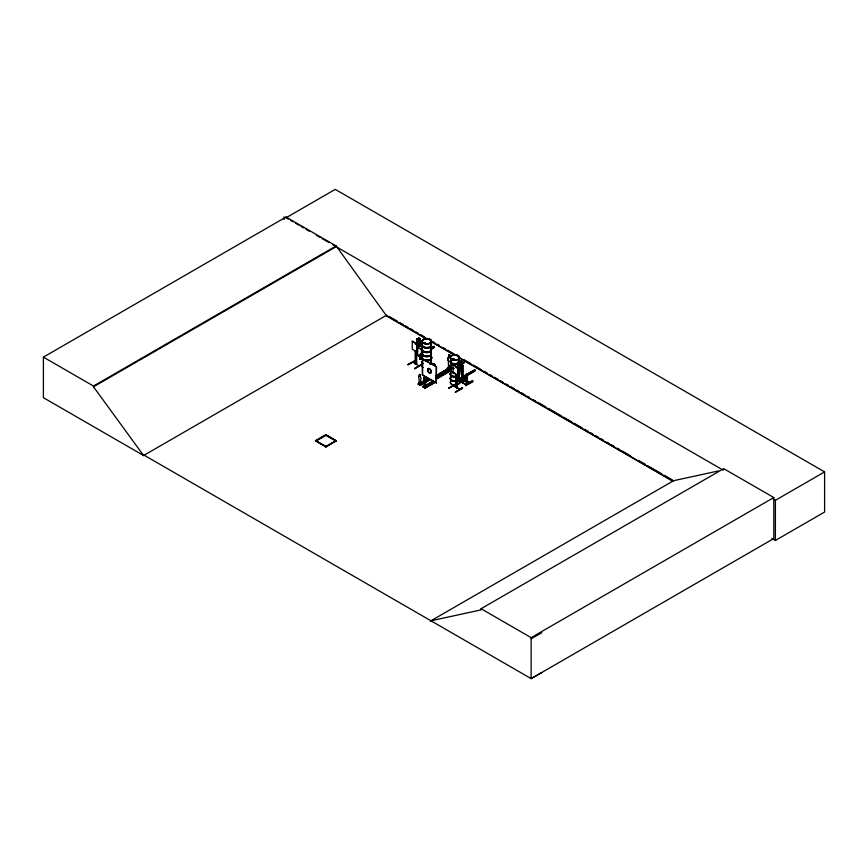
<?xml version="1.0" encoding="UTF-8"?>
<svg xmlns="http://www.w3.org/2000/svg" width="868" height="868" viewBox="0 0 868 868"><rect width="100%" height="100%" fill="white"/><g stroke="black" fill="none" stroke-linecap="round" stroke-linejoin="round"><path stroke-width="1.3" d="M421.468 357.627L421.685 341.439L421.946 357.985L416.727 354.969L416.792 352.234M416.824 344.227C415.663 342.958 418.224 336.871 416.759 339.562L417.389 339.214M417.009 352.115C417.779 356.542 415.598 353.623 417.595 353.797L417.302 355.305L416.727 353.634L417.302 353.97M417.041 342.762L417.052 338.759M416.835 338.878L417.291 355.207L416.792 354.914M417.541 347.07L417.508 355.077L417.009 354.784L422.228 357.811L419.949 359.168M457.761 362.26L458 378.708L457.501 375.746M457.523 367.728L457.544 362.379L462.894 365.233L462.937 381.312L457.729 378.307L457.718 375.616M458.239 370.571L458.217 378.578L457.436 378.47L462.644 381.486L462.677 365.363M420.405 384.22L420.72 379.153A1.638 0.944 60 0 0 420.405 376.951L420.394 375.084M425.255 387.019L425.494 381.996M450.318 369.464L450.676 361.934A2.463 1.421 60 0 0 450.948 361.674M451.056 361.609A2.463 1.421 60 0 1 450.785 361.869L450.427 369.399L448.127 367.945L448.127 369.703L449.049 370.083L449.407 367.913L448.289 368.466M419.483 356.726L419.841 355.012M448.116 368.347L448.864 368.65M457.675 377.211L457.479 378.448M474.959 370.028L474.677 370.864L460.474 379.392L474.959 371.027L474.959 370.028L460.116 378.513L460.55 380.444L460.181 378.22L460.181 380.227M419.83 383.374L419.157 383.732L419.005 378.253A1.638 0.944 60 0 1 419.244 376.278L419.483 374.423L420.383 375.323M419.852 383.33L419.07 383.461L419.559 384.632M419.114 383.548L419.678 383.406L419.146 383.71M419.526 383.276L418.94 384.372M424.094 377.634L424.094 379.088L424.192 377.439M424.17 379.045A1.638 0.944 60 0 0 423.931 381.009C424.832 389.059 423.541 385.457 424.712 386.206M450.394 369.562L448.582 368.14M423.714 343.001L425.114 342.893M423.714 342.784L424.289 342.448M423.736 342.827L425.07 342.827M429.649 339.605L429.606 339.833M430.072 383.862L429.063 384.22L429.986 383.916M440.575 374.043L440.987 373.468M442.213 373.88L440.987 374.282M452.13 358.799L451.794 359.124A4.59 2.647 0 0 1 453.758 358.495M452.76 359.309L452.51 358.636L451.87 359.157M453.194 359.233L451.816 359.016M457.252 356.151L458 356.032M448.311 368.336L448.94 368.151M419.765 354.99L419.765 356.9L420.416 356.607L420.351 354.893L420.416 356.607M449.114 367.837L449.407 368.336L447.074 369.562M459.942 366.198L461.548 365.341L460.463 366.99L461.592 369.985L460.116 367.207C459.508 369.963 457.382 367.696 459.758 366.567L458.684 363.692L460.04 366.198M421.891 347.743L421.305 349.446L421.891 347.818M458.054 370.593L462.069 372.914L462.601 371.244M462.069 372.914L462.655 371.287M424.116 377.471L424.745 377.265M424.018 342.567L424.875 343.099M429.714 339.757L429.736 339.67M429.736 384.329L429.204 383.797M430.072 384.296L429.736 383.721M452.76 359.178L452.51 358.875M451.892 359.33L452.944 359.124M457.555 356.249L457.751 355.826M460.496 378.632L461.125 378.437L461.125 380.108L461.125 378.437M424.17 377.352L425.038 377.515M420.004 356.488L420.058 354.719L419.841 356.932L419.407 355.012L422 353.601M457.523 367.066L458.065 362.64M457.523 363.03L458.098 362.716M426.123 380.379L428.087 378.925L418.202 384.253L427.75 378.589L429.606 379.967L420.177 385.392L418.343 384.166L419.428 382.994L418.343 383.472M418.224 384.285L427.978 379.045M418.582 384.481L424.04 381.584M429.497 379.598L419.971 385.284M419.721 385.045L429.302 379.772M429.161 379.533L429.638 379.967M418.474 383.548L420.079 384.47L419.938 385.251L429.497 379.728L427.772 378.817M444.47 370.766C451.902 374.77 440.901 370.289 445.761 370.321M446.217 370.582L435.693 377.037M449.049 370.083L448.854 367.631L447.215 368.336L447.552 369.855L449.884 368.433M445.902 369.931L448.723 371.992L448.018 371.352L436.094 378.383M449.32 370.593L449.689 371.059M435.92 375.909L445.902 370.148L448.159 371.678M423.41 387.28L423.193 386.271L424.148 385.717M449.635 371.037L451.262 370.061M432.492 381.649C430.007 381.41 435.91 384.524 431.646 381.942M463.751 362.857L461.331 361.034L459.899 361.858L462.503 363.573L459.237 361.338L460.951 362.325L460.886 364.332M423.617 387.388L432.698 381.757L423.28 387.193L425.07 388.202L434.488 382.766L432.611 381.399M424.615 387.866L425.038 388.213M424.919 388.039L424.929 387.28L423.193 386.271M424.799 388.05L434.011 382.408M144.218 455.233L143.654 455.57L43.4 397.685L43.4 357.128L286.049 217.033L336.144 245.948L386.238 315.431L427.208 339.084M286.049 217.033L286.049 217.781L335.254 189.376L824.6 471.899L824.6 512.044L775.395 540.449L771.88 538.41M43.4 357.128L93.494 386.043L336.144 245.948M541.762 672.57L531.14 678.624L144.153 455.201L143.578 455.526L93.494 386.792L336.144 246.696M143.578 455.526L386.803 315.106M412.246 341.233L417.562 344.173L417.454 352.267L417.454 344.238L412.246 341.233L412.246 349.261L417.562 352.202M418.528 339.811L418.528 337.836L420.242 338.824L420.98 345.703L420.123 346.788L418.528 345.865L417.671 343.793L417.671 340.104L418.528 339.941L418.582 337.934M416.759 339.562L416.64 344.629M420.123 340.864L420.242 338.824M416.716 343.576L415.121 343.912L416.206 343.283L416.206 344.379M421.349 341.439L421.946 342.48M417.291 347.124L421.36 349.413M417.302 354.969L421.653 357.149M419.483 354.719L422.825 352.788M419.504 354.762L421.729 353.471M430.908 349.457L434.26 347.526L434.26 346.527L430.886 348.469A4.665 2.691 0 0 1 427.447 352.408A4.665 2.691 0 0 1 422.336 349.044M420.416 354.925L419.841 355.262M421.729 354.426L419.483 355.728L422 354.6M430.626 349.294L434.26 346.527M419.743 355.858L421.978 354.567M430.886 349.424L433.967 347.363M419.407 356.683L422.087 355.218M421.36 356.314L422.228 356.477L421.36 356.314L421.36 357.649L421.685 348.133M414.85 360.806L407.895 364.82L415.121 360.936L414.85 360.47M422.022 359.059L419.678 357.876L422.022 359.222M415.132 360.632L407.906 364.517M419.819 357.952L421.902 359.276M419.949 358.213L422.26 356.878M422.336 358.885L436.539 366.741L436.246 382.972L422.336 374.943L422.336 358.885L436.539 366.741M416.64 362.694L415.121 363.03L415.121 364.028L416.716 363.692L415.631 364.321L415.631 350.9M415.631 364.278L416.64 363.692L416.64 351.649M414.557 368.325C430.539 359.699 415.946 367.685 414.85 368.835M414.557 368.661L421.805 364.484M448.68 355.337L448.68 357.497A2.463 1.421 60 0 0 448.322 360.448L448.214 360.513A2.463 1.421 60 0 1 448.572 357.562L448.68 355.337A1.226 0.705 60 0 1 449.559 354.828A1.226 0.705 60 0 1 450.427 356.336L450.427 358.506A2.463 1.421 60 0 1 451.056 359.602M458.922 359.732A4.59 2.647 0 0 1 454.94 363.703A4.59 2.647 0 0 1 450.969 359.732A2.463 1.421 60 0 0 450.318 358.571L450.427 356.336M419.244 374.835L419.244 376.278M422.336 374.943L436.539 382.799M315.475 440.662L325.901 434.64L336.328 440.662L325.901 447.02L315.475 440.662L325.901 446.684L336.328 440.662M315.475 440.998L325.901 434.976L336.328 440.998M325.901 435.313L316.05 440.998L325.901 446.347L335.753 440.998L325.901 435.313L325.901 434.64M418.691 384.459L428.206 379.164M458.271 367.674L452.955 364.734L458.271 367.674L458.163 375.768L458.163 367.739M447.215 368.336L448.854 367.631M419.949 384.394L421.034 383.916L421.034 384.622L418.94 383.2M439.371 373.707C447.074 377.179 435.606 374.086 440.803 372.871L443.418 374.596L440.803 372.871M442.083 372.144C449.787 375.616 438.318 372.524 443.515 371.32L446.119 373.034L443.515 371.32M459.161 362.488L461.331 361.24L463.935 362.748L460.832 364.951L459.237 364.104L459.237 367.793L460.832 368.716L460.832 365.027M435.986 375.963L445.902 370.256M459.139 362.596L461.331 361.034M446.412 370.441L436.658 376.213M460.951 362.325L461.689 369.204L460.832 370.289L459.237 369.367L458.38 367.294L458.38 363.605L459.237 363.442L459.291 361.435M451.056 369.735L449.624 370.56L449.624 369.725L451.056 368.9M449.624 369.725L451.262 369.019M435.855 378.372L448.018 371.352M460.159 364.43L463.447 362.444M436.203 378.578L448.517 371.439M460.116 364.744L463.935 362.531M436.365 378.665L448.517 371.645M455.83 367.414L456.915 366.784L456.915 367.88M460.116 364.951L463.979 362.867M428.249 383.906C432.904 386 426.231 384.253 429.204 383.352L430.94 384.502L429.204 383.352M430.051 382.864C434.705 384.958 428.032 383.211 431.016 382.311L432.752 383.461L431.016 382.311M435.682 379.533L448.723 371.992M456.34 367.706L457.425 367.077M423.052 387.052L432.611 381.529L434.347 382.538M423.313 387.215L432.948 381.725M462.058 364.94L462.655 365.981M462.894 365.233L462.167 365.07L462.167 381.128M424.799 387.193L425.884 386.727L425.884 387.421M424.452 387.855L434.011 382.332M424.702 388.018L434.347 382.397M453.063 364.668L453.063 372.697M458.011 377.471L458.011 378.806L457.729 376.994M458.011 378.47L462.362 380.651M466.322 374.097C466.615 376.462 466.702 390.936 466.615 374.238M467.158 375.92L460.116 380.184M460.452 380.358L467.158 376.202M467.429 376.386L460.474 380.401L460.474 378.394M462.069 379.815L462.937 379.978L462.069 379.815L462.069 381.15L462.384 364.94M453.28 385.913L459.953 389.45L453.584 385.435L448.604 388.321L455.57 384.003M460.387 381.377L466.029 384.632L460.387 381.377L460.669 382.712L466.517 379.338M448.604 388.321L455.83 384.144M466.203 378.231L460.387 381.54L465.91 384.676M460.648 381.725L466.517 378.329M460.387 382.538L466.203 379.186M467.483 382.126L467.19 374.26L467.483 382.126L466.908 382.126L467.19 374.596M465.866 384.73L472.843 380.705L472.843 381.703L465.595 385.555L465.595 384.546L472.572 380.575L472.55 381.54L465.595 385.555M462.232 387.844L455.266 392.162L462.503 388.321L462.221 387.812L462.503 388.321L455.266 392.162M430.398 621.119L673.622 480.688L718.433 470.944M430.962 620.783L481.056 609.889L481.056 608.728L723.706 468.633L773.8 497.548L773.8 538.529L531.14 678.624L531.14 637.644L773.8 497.548M723.706 469.794L723.142 470.13L332.65 244.678M773.073 498.959L775.395 500.304L824.6 471.899M531.14 638.815L541.762 632.761M440.814 373.707L441.801 373.631M452.044 359.33L452.64 359.2M449.993 371.244L447.53 369.833M419.439 383.591L419.298 382.918M448.832 368.509L448.658 367.511M419.678 374.434L420.231 374.933M286.049 217.781L288.382 219.127M290.715 220.472L293.048 221.817M295.37 223.163L298.863 225.181M301.196 226.526L303.529 227.872M305.861 229.217L309.355 231.235M316.343 235.271L319.836 237.289M322.169 238.635L329.156 242.66M389.146 316.451L397.338 321.182M399.681 322.538L403.197 324.567M405.53 325.912L407.873 327.269M410.217 328.614L413.732 330.643M416.076 331.999L418.409 333.355M420.752 334.701L424.268 336.73M432.459 341.46L434.803 342.817M437.146 344.162L439.479 345.518M442.995 347.547L445.338 348.893M447.682 350.249L454.702 354.307M464.065 359.71L471.096 363.768M473.429 365.113L481.631 369.844M483.964 371.2L487.48 373.229M489.823 374.575L492.167 375.931M494.51 377.287L498.015 379.305M500.359 380.661L502.702 382.018M506.207 384.036L508.55 385.392M510.894 386.748L514.409 388.777M516.753 390.123L519.086 391.479M521.429 392.824L524.945 394.853M527.288 396.209L529.621 397.555M533.136 399.584L535.48 400.94M537.824 402.285L546.015 407.016M548.359 408.372L561.238 415.805M563.571 417.161L571.773 421.891M574.106 423.237L582.309 427.978M584.641 429.324L588.157 431.353M590.5 432.709L592.844 434.054M595.188 435.411L598.692 437.439M601.036 438.785L603.379 440.141M606.884 442.17L609.227 443.515M611.571 444.872L613.915 446.217M617.43 448.246L619.763 449.602M622.106 450.948L630.298 455.689M638.501 460.42L645.521 464.467M647.864 465.823L661.915 473.928M664.248 475.284L672.45 480.015M430.723 341.113L455.299 355.305M458.814 357.334L673.047 481.024M385.468 315.323L426.579 339.062M431.277 341.797A4.59 2.647 0 0 1 423.595 342.979A4.59 2.647 0 0 1 425.656 338.542A4.59 2.647 0 0 1 431.277 341.797L454.767 355.337M458.293 357.366L673.221 481.458M418.474 337.869L420.188 338.856M417.302 339.171L421.967 341.862M431.852 357.03L432.112 358.169M467.624 377.689L467.342 378.524M449.049 368.325L448.257 367.869L448.257 369.627M449.624 370.56L447.421 369.291L447.421 368.455M452.955 372.763L458.271 375.703M421.034 383.916L420.904 384.405M425.884 386.727L425.754 387.204M481.056 608.728L531.14 637.644M429.986 369.041L429.53 368.726A2.463 1.421 60 0 0 427.891 369.323L427.848 369.811A2.463 1.421 60 0 0 429.183 372.481L429.638 372.795A2.463 1.421 60 0 0 431.277 372.198L431.32 371.71A2.463 1.421 60 0 0 431.244 371.146M441.975 373.544L441.975 374.379L440.684 374.108M461.863 361.663L461.125 361.359L461.982 361.858M449.852 371.027L449.83 369.844M424.832 377.417L425.255 379.75A1.638 0.944 60 0 1 425.57 381.953L425.331 386.976L423.801 386.01L423.801 387.182M424.344 386.141L424.409 387.432L423.877 385.956L423.877 387.128M451.848 359.059L451.816 359.233A4.59 2.647 0 0 0 459.378 358.017A4.59 2.647 0 0 0 453.758 354.773A4.59 2.647 0 0 0 451.696 359.2M448.55 368.336L448.322 360.448M775.395 500.304L775.395 540.449M465.888 384.546L465.888 385.717M460.669 381.703L460.669 382.712M459.671 389.287L453.291 385.609M459.237 361.338L459.237 363.442M457.349 375.15L457.349 387.193M456.34 374.401L456.34 387.822L457.425 387.193L455.83 387.529L455.906 374.151M436.246 366.914L436.246 382.972M422.629 358.712L422.629 374.77M422.184 348.426L422.228 357.811M419.971 358.202L419.971 359.211L419.819 357.79M418.962 365.786L412.853 362.238M416.206 351.399L416.206 363.442M415.197 350.65L415.197 364.028M325.901 446.347L325.901 447.02M284.086 216.881L284.086 219.539M93.494 386.043L93.494 386.792M453.736 368.575A4.665 2.691 0 0 1 450.904 364.625M453.758 368.791A4.6 2.658 0 0 1 450.959 364.896M459.378 370.376A4.59 2.647 0 0 1 458.195 371.558M453.758 372.242A4.59 2.647 0 0 1 450.969 368.358M459.378 370.647A4.59 2.647 0 0 1 458.195 371.829M453.758 372.524A4.59 2.647 0 0 1 450.969 368.64M458.988 360.187A4.665 2.691 0 0 1 459.454 362.238M458.988 362.889A4.665 2.691 0 0 1 452.619 363.866A4.665 2.691 0 0 1 450.904 360.187M451.642 359.634A4.665 2.691 0 0 1 453.736 358.94M458.195 367.359A4.6 2.658 0 0 1 457.241 367.782M453.758 368.054A4.6 2.658 0 0 1 450.959 364.159M458.195 363.67A4.6 2.658 0 0 1 452.141 363.898A4.6 2.658 0 0 1 450.959 360.47M451.696 359.916A4.6 2.658 0 0 1 453.758 359.233M458.933 360.47A4.6 2.658 0 0 1 459.541 361.793M453.736 368.336A4.665 2.691 0 0 1 450.904 364.397M458.988 359.96A4.665 2.691 0 0 1 454.94 364.007A4.665 2.691 0 0 1 450.904 359.96M451.642 359.406A4.665 2.691 0 0 1 453.736 358.712M458.988 377.254A4.665 2.691 0 0 1 457.273 380.933M456.156 381.204A4.665 2.691 0 0 1 451.241 380.238A4.665 2.691 0 0 1 450.904 377.254M458.922 377.526A4.59 2.647 0 0 1 457.241 381.15M456.134 381.41A4.59 2.647 0 0 1 451.306 380.466A4.59 2.647 0 0 1 450.969 377.526M458.922 380.987A4.59 2.647 0 0 1 457.241 384.611M456.134 384.871A4.59 2.647 0 0 1 451.306 383.927A4.59 2.647 0 0 1 450.969 380.987M459.378 371.027A4.59 2.647 0 0 1 458.195 372.22M454.94 372.99A4.59 2.647 0 0 1 450.969 369.019M458.933 381.236A4.6 2.658 0 0 1 457.241 384.871M456.134 385.132A4.6 2.658 0 0 1 451.295 384.188A4.6 2.658 0 0 1 450.959 381.236M459.4 370.799A4.611 2.658 0 0 1 458.206 371.992M453.758 372.676A4.611 2.658 0 0 1 450.959 368.781M458.988 372.817A4.665 2.691 0 0 1 457.273 376.495M456.156 376.766A4.665 2.691 0 0 1 451.241 375.801A4.665 2.691 0 0 1 450.904 372.817M458.933 376.788A4.6 2.658 0 0 1 457.241 380.412M456.134 380.672A4.6 2.658 0 0 1 451.295 379.728A4.6 2.658 0 0 1 450.959 376.788M458.933 373.099A4.6 2.658 0 0 1 457.241 376.723M456.134 376.994A4.6 2.658 0 0 1 451.295 376.039A4.6 2.658 0 0 1 450.959 373.099M458.988 377.027A4.665 2.691 0 0 1 457.273 380.705M456.156 380.965A4.665 2.691 0 0 1 451.241 380.01A4.665 2.691 0 0 1 450.904 377.027M458.988 372.589A4.665 2.691 0 0 1 457.273 376.267M456.156 376.538A4.665 2.691 0 0 1 451.241 375.573A4.665 2.691 0 0 1 450.904 372.589M458.922 372.361A4.59 2.647 0 0 1 457.241 375.974M456.134 376.245A4.59 2.647 0 0 1 451.306 375.291A4.59 2.647 0 0 1 450.969 372.361M430.821 344.238A4.6 2.658 0 0 1 427.447 348.198A4.6 2.658 0 0 1 422.401 344.878M430.821 343.5A4.59 2.647 0 0 1 427.436 347.45A4.59 2.647 0 0 1 422.412 344.14M430.821 348.676A4.59 2.647 0 0 1 427.436 352.625A4.59 2.647 0 0 1 422.412 349.316M430.886 348.166A4.665 2.691 0 0 1 427.447 352.18A4.665 2.691 0 0 1 422.336 348.817M430.886 343.967A4.665 2.691 0 0 1 427.447 347.981A4.665 2.691 0 0 1 422.336 344.618M430.886 343.739A4.665 2.691 0 0 1 427.447 347.753A4.665 2.691 0 0 1 422.336 344.39M430.821 347.927A4.6 2.658 0 0 1 427.447 351.887A4.6 2.658 0 0 1 422.401 348.567M430.821 352.386A4.6 2.658 0 0 1 427.447 356.347A4.6 2.658 0 0 1 422.401 353.026M430.799 352.137A4.568 2.637 0 0 1 427.436 356.075A4.568 2.637 0 0 1 422.423 352.777M430.832 352.571A4.611 2.658 0 0 1 427.447 356.542A4.611 2.658 0 0 1 422.39 353.211M430.821 356.13A4.59 2.647 0 0 1 427.436 360.079A4.59 2.647 0 0 1 422.412 356.77M430.821 361.305A4.59 2.647 0 0 1 430.821 363.952M422.868 363.952A4.59 2.647 0 0 1 422.412 361.945M430.886 361.023A4.665 2.691 0 0 1 430.137 364.278M422.803 363.714A4.665 2.691 0 0 1 422.336 361.674M430.886 360.795A4.665 2.691 0 0 1 430.137 364.05M422.803 363.486A4.665 2.691 0 0 1 422.336 361.446M430.821 360.556A4.6 2.658 0 0 1 430.094 363.768M422.857 363.215A4.6 2.658 0 0 1 422.401 361.196M430.886 356.596A4.665 2.691 0 0 1 430.137 359.84A4.665 2.691 0 0 1 424.506 360.274M423.541 359.84A4.665 2.691 0 0 1 422.336 357.247M430.886 356.368A4.665 2.691 0 0 1 427.447 360.383A4.665 2.691 0 0 1 422.336 357.019M430.821 356.867A4.6 2.658 0 0 1 430.094 360.079A4.6 2.658 0 0 1 424.539 360.502M422.857 359.526A4.6 2.658 0 0 1 422.401 357.507M429.139 368.629A4.59 2.647 0 0 1 428.032 368.889M422.868 367.663A4.59 2.647 0 0 1 422.412 365.645M429.128 368.379A4.568 2.637 0 0 1 428.022 368.64M422.879 367.414A4.568 2.637 0 0 1 422.423 365.406M430.799 352.799A4.568 2.637 0 0 1 428.022 356.672A4.568 2.637 0 0 1 422.271 354.122M448.572 355.392A1.226 0.705 60 0 1 449.45 354.893A1.226 0.705 60 0 1 450.318 356.401M430.409 369.475A2.463 1.421 60 0 1 431.06 370.56M427.599 369.486L427.555 369.985A2.463 1.421 60 0 0 428.89 372.643L429.345 372.958A2.463 1.421 60 0 0 430.984 372.372L431.027 371.873A2.463 1.421 60 0 0 429.693 369.204L429.248 368.889A2.463 1.421 60 0 0 427.599 369.486M420.904 346.419L419.407 343.706C418.647 346.332 416.781 344.281 419.049 343.066L417.975 340.191L419.385 342.806C420.014 340.202 422.043 342.426 419.754 343.478L420.904 346.419M433.967 346.354L430.626 348.285L433.989 346.397M421.794 355.055L419.483 356.39L421.815 355.088M433.251 364.245L433.143 364.3A1.226 0.705 60 0 1 434.022 363.8A1.226 0.705 60 0 1 434.89 365.309L434.998 365.244A1.226 0.705 60 0 0 434.13 363.735A1.226 0.705 60 0 0 433.251 364.245M474.677 369.855L460.181 378.22L474.698 369.898M456.915 385.902L455.83 386.531L457.425 386.195L456.915 385.902M419.841 339.052L418.81 338.455L419.841 339.714L419.841 339.052M460.55 362.553L459.519 361.967L460.55 363.215L460.55 362.553M420.123 341.525L418.528 340.603L418.528 344.292L420.123 345.214L420.123 341.525M469.219 382.462L464.293 379.62L464.293 380.618L469.219 383.461L469.219 382.462M468.937 382.625L464.011 379.783L464.011 380.792L468.937 383.634L468.937 382.625M428.532 380.151L426.796 379.142L428.532 380.151M427.902 380.52L426.155 379.511L427.902 380.52M426.947 381.074L425.201 380.065L426.947 381.074M451.696 359.591A4.59 2.647 0 0 0 459.378 358.397A4.59 2.647 0 0 0 453.758 355.153A4.59 2.647 0 0 0 451.696 359.591M423.595 343.359A4.59 2.647 0 0 0 431.277 342.176A4.59 2.647 0 0 0 425.656 338.932A4.59 2.647 0 0 0 423.595 343.359M423.584 343.153A4.611 2.658 0 0 0 431.298 341.959A4.611 2.658 0 0 0 425.645 338.694A4.611 2.658 0 0 0 423.584 343.153"/></g></svg>
